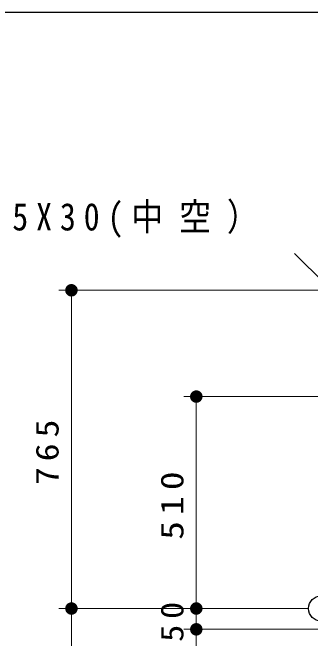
# Model space of a CAD drawing. Units: millimetres on the paper, scale 1:30. Extents: x -385 to 0, y 0 to 267.
# Drawn here: x -176 to -152.2, y 216.8 to 267 of the extents above; entities that cross this region are included whole.
import ezdxf

# ---------------------------------------------------------------- set-up
doc = ezdxf.new("R2010")
doc.units = ezdxf.units.MM
doc.layers.add('1_30', color=3, linetype='Continuous', lineweight=25)
doc.layers.add('NAKAMURA図枠', color=7, linetype='Continuous', lineweight=13)
doc.styles.add('ＭＳ ゴシック', font='')
doc.styles.get('ＭＳ ゴシック').set_extended_font_data('MS Gothic')

# ---------------------------------------------------------------- blocks, each defined once
blk = doc.blocks.new('filled_dot')
at = {"color": 0, "linetype": 'Continuous', "lineweight": -2, "const_width": 1.25}
blk.add_lwpolyline([(-0.625, 0, 1), (0.625, 0, 1)], format="xyb", close=True, dxfattribs=at)

msp = doc.modelspace()

# ---------------------------------------------------------------- linework, layer by layer
at = {"layer": '1_30', "color": 7, "lineweight": 13}
for p, q in [((-131.305, 225.54), (-153.445, 247.694)), ((-105.648, 244.742), (-172.314, 244.742)), ((-171.314, 219.242), (-171.314, 244.742)), ((-105.648, 236.227), (-162.314, 236.227)), ((-161.314, 219.242), (-161.314, 236.227)), ((-152.314, 219.242), (-172.314, 219.242)), ((-152.314, 219.242), (-172.314, 219.242)), ((-171.314, 125.909), (-171.314, 219.242)), ((-152.314, 219.242), (-162.314, 219.242)), ((-152.314, 219.242), (-162.314, 219.242)), ((-161.314, 217.575), (-161.314, 219.242)), ((-109.814, 217.575), (-162.314, 217.575)), ((-109.814, 217.575), (-162.314, 217.575)), ((-161.314, 125.909), (-161.314, 217.575))]:
    msp.add_line(p, q, dxfattribs=at)
at = {"layer": '1_30'}
msp.add_circle((-151.314, 219.242), 1.008, dxfattribs=at)
at = {"layer": 'NAKAMURA図枠', "color": 20, "lineweight": 25}
msp.add_line((0, 267), (-385, 267), dxfattribs=at)

# ---------------------------------------------------------------- block references
at = {"layer": '1_30', "color": 7, "lineweight": 13, "xscale": 0.4, "yscale": 0.4}
for p, rotation in [((-171.314, 244.742), 270), ((-161.314, 236.227), 270), ((-171.314, 219.242), 270), ((-171.314, 219.242), 90), ((-161.314, 219.242), 270), ((-161.314, 219.242), 90), ((-161.314, 217.575), 270), ((-161.314, 217.575), 90)]:
    msp.add_blockref('filled_dot', p, dxfattribs=dict(at, rotation=rotation))

# ---------------------------------------------------------------- texts
at = {"layer": '1_30', "color": 7, "insert": (-198.987, 250.344), "char_height": 2.199, "attachment_point": 4, "style": 'ＭＳ ゴシック'}
msp.add_mtext('\\T1.5;\\W0.85;合成木材\u3000145X30(中空）', dxfattribs=at)
at = {"layer": '1_30', "color": 7, "char_height": 1.833, "attachment_point": 8, "rotation": 90, "style": 'ＭＳ ゴシック'}
for s, insert in [('\\T1.33;\\W1.15;765', (-172.314, 231.992)), ('\\T1.33;\\W1.2;510', (-162.314, 227.735)), ('\\T1.34;\\W1.1;50', (-162.314, 218.409))]:
    msp.add_mtext(s, dxfattribs=dict(at, insert=insert))

doc.saveas('drawing.dxf')
